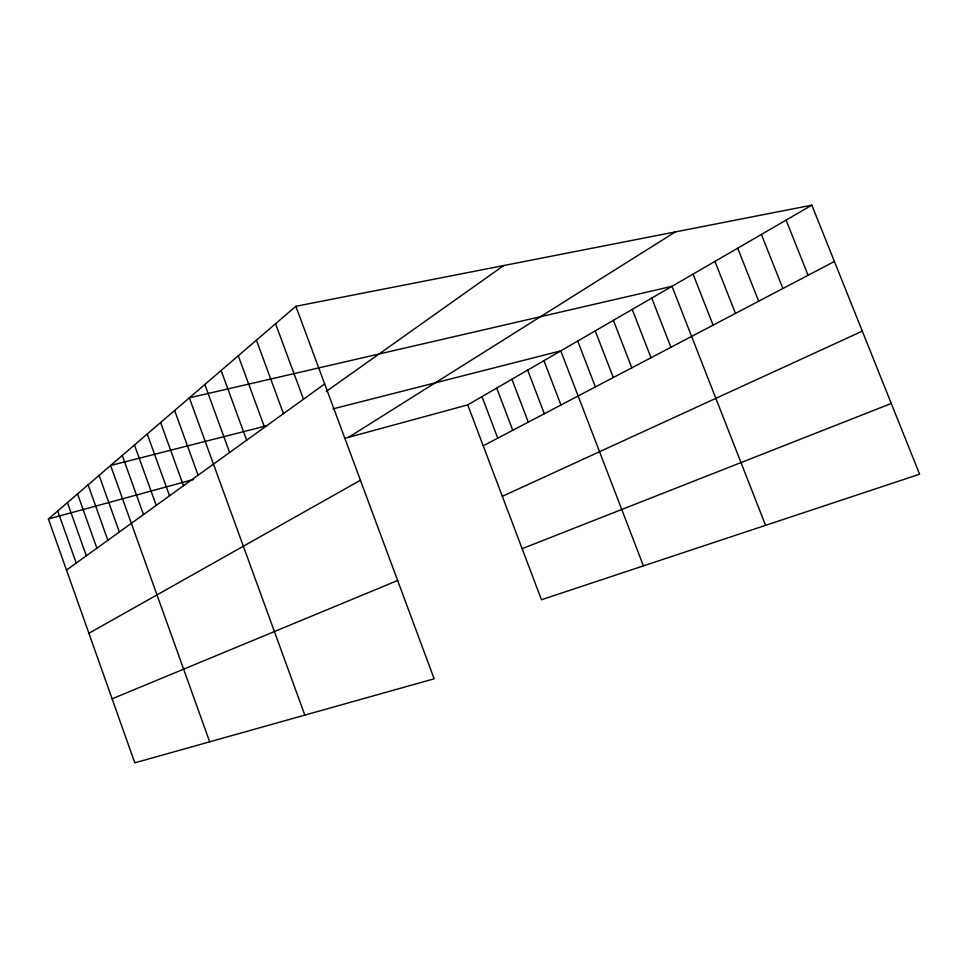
<?xml version="1.0" encoding="UTF-8"?>
<svg xmlns="http://www.w3.org/2000/svg" width="968" height="968" viewBox="0 0 968 968"><rect width="100%" height="100%" fill="white"/><g stroke="black" fill="none" stroke-linecap="round" stroke-linejoin="round"><path stroke-width="1.45" d="M295.845 306.287L434.136 678.798L134.794 762.845L48.4 518.969L295.845 306.287L811.85 205.156L919.6 474.211L541.451 599.736L467.738 404.89L811.85 205.156M66.514 570.079L324.679 383.945M326.192 391.483L503.735 265.534M348.601 437.294L675.386 231.897M88.899 633.278L360.423 480.249M483.214 445.8L834.404 261.481M502.331 496.33L862.306 331.153M112.106 698.811L397.642 580.497M522.127 548.662L891.274 403.487M48.4 518.969L193.673 479.45M344.451 438.419L467.738 404.89M267.144 425.642L110.606 465.499L209.669 741.827M332.919 408.895L560.787 350.876L643.418 565.893M786.101 220.099L808.099 275.287M761.405 234.438L782.882 288.524M737.701 248.183L758.682 301.217M714.941 261.396L735.45 313.414M693.064 274.101L713.101 325.139M765.567 525.346L672.01 286.322L189.353 397.824L304.811 715.11M651.742 298.083L670.933 347.282M632.225 309.409L651.016 357.736M613.397 320.335L631.801 367.816M595.247 330.874L613.276 377.544M577.714 341.051L595.393 386.922M543.943 360.653L560.944 405.011M527.669 370.103L544.331 413.723M511.927 379.226L528.286 422.145M496.717 388.059L512.774 430.288M481.991 396.614L497.758 438.177M275.565 323.711L303.492 399.215M256.411 340.179L283.479 413.651M238.285 355.764L264.554 427.287M221.115 370.514L246.634 440.21M204.829 384.514L229.622 452.479M174.627 410.48L198.113 475.191M160.603 422.532L183.484 485.742M147.233 434.015L169.533 495.798M134.467 444.99L156.223 505.393M122.27 455.468L143.506 514.565M99.099 475.385L119.354 531.989M88.1 484.847L107.871 540.265M77.549 493.922L96.885 548.191M67.433 502.61L86.333 555.789M57.729 510.959L76.218 563.073"/></g></svg>
